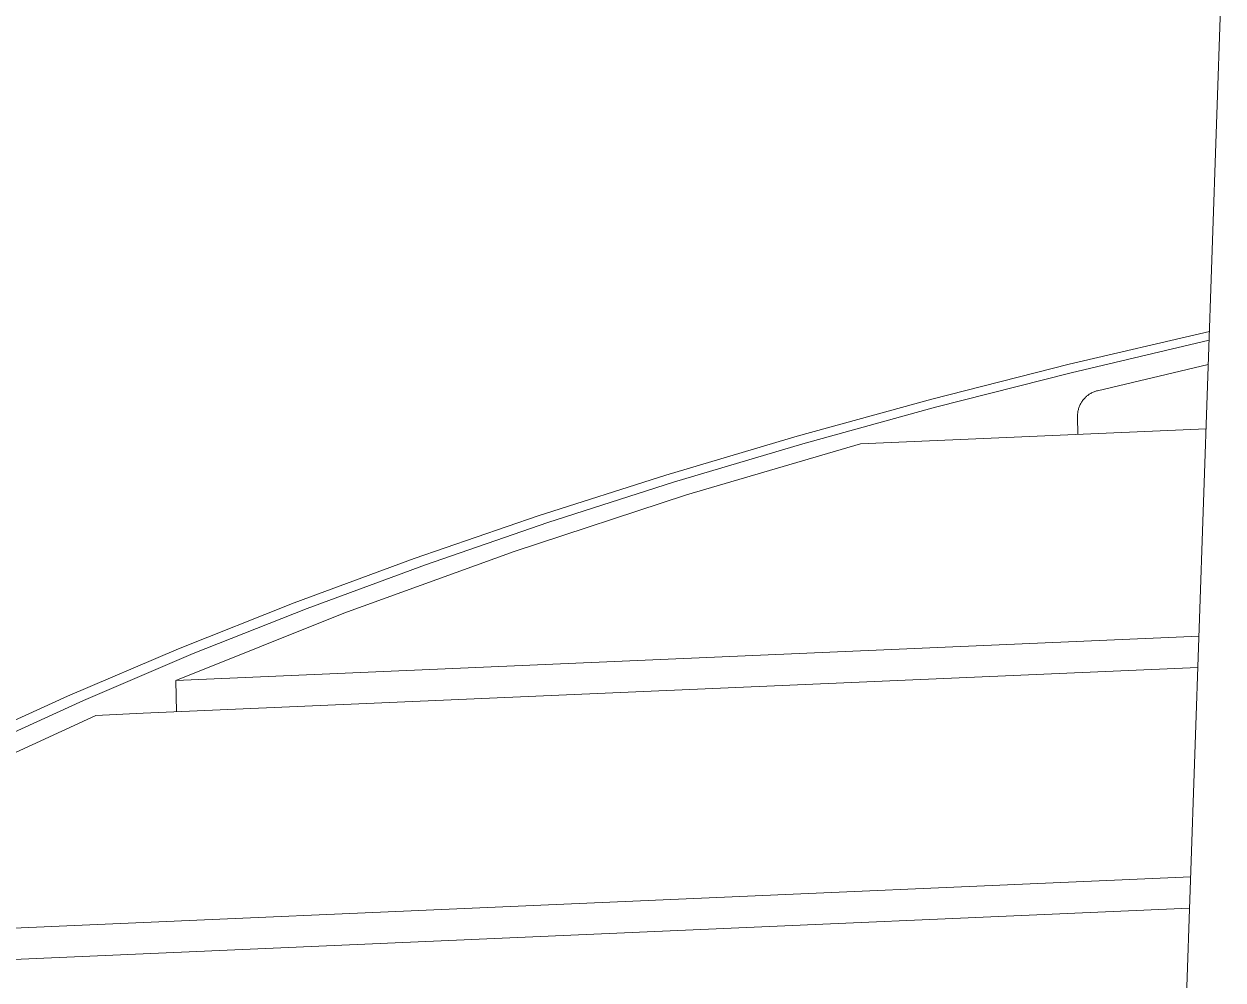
# Model space of a CAD drawing. Header units: millimetres. Extents: x 492 to 7139, y 278 to 5201.
# Drawn here: x 6087.1 to 6255.8, y 2981.4 to 3116 of the extents above; entities that cross this region are included whole.
import ezdxf

# ---------------------------------------------------------------- set-up
doc = ezdxf.new("R2010")
doc.units = ezdxf.units.MM
doc.layers.add('ZANO_R', color=7, linetype='Continuous', lineweight=0)

msp = doc.modelspace()

# ---------------------------------------------------------------- linework, layer by layer
at = {"layer": 'ZANO_R'}
for p, q in [((6246.67, 2861.2), (6255.85, 3128.16)), ((6234.2, 3068.07), (6253.94, 3072.69)), ((6234.45, 3066.88), (6253.9, 3071.46)), ((6214.84, 3063.15), (6234.2, 3068.07)), ((6238.18, 3064.35), (6253.78, 3068.05)), ((6215.38, 3062.01), (6234.45, 3066.88)), ((6236.8, 3063.69), (6236.91, 3063.76)), ((6236.91, 3063.76), (6237.01, 3063.84)), ((6237.01, 3063.84), (6237.12, 3063.9)), ((6237.12, 3063.9), (6237.23, 3063.97)), ((6237.23, 3063.97), (6237.34, 3064.03)), ((6237.34, 3064.03), (6237.46, 3064.09)), ((6237.46, 3064.09), (6237.57, 3064.14)), ((6237.57, 3064.14), (6237.69, 3064.19)), ((6237.69, 3064.19), (6237.81, 3064.24)), ((6237.81, 3064.24), (6237.93, 3064.28)), ((6237.93, 3064.28), (6238.05, 3064.31)), ((6238.05, 3064.31), (6238.18, 3064.35)), ((6195.89, 3057.94), (6214.84, 3063.15)), ((6196.71, 3056.87), (6215.38, 3062.01)), ((6235.56, 3061.94), (6235.6, 3062.06)), ((6235.6, 3062.06), (6235.65, 3062.18)), ((6235.65, 3062.18), (6235.7, 3062.3)), ((6235.7, 3062.3), (6235.76, 3062.41)), ((6235.76, 3062.41), (6235.81, 3062.53)), ((6235.81, 3062.53), (6235.88, 3062.64)), ((6235.88, 3062.64), (6235.94, 3062.75)), ((6235.94, 3062.75), (6236.02, 3062.85)), ((6236.02, 3062.85), (6236.09, 3062.96)), ((6236.09, 3062.96), (6236.17, 3063.06)), ((6236.17, 3063.06), (6236.25, 3063.16)), ((6236.25, 3063.16), (6236.33, 3063.25)), ((6236.33, 3063.25), (6236.42, 3063.35)), ((6236.42, 3063.35), (6236.51, 3063.44)), ((6236.51, 3063.44), (6236.61, 3063.52)), ((6236.61, 3063.52), (6236.7, 3063.61)), ((6236.7, 3063.61), (6236.8, 3063.69)), ((6235.37, 3060.94), (6235.38, 3061.07)), ((6235.37, 3060.81), (6235.37, 3060.94)), ((6235.37, 3060.68), (6235.37, 3060.81)), ((6235.42, 3058.2), (6235.37, 3060.68)), ((6235.38, 3061.07), (6235.39, 3061.19)), ((6235.39, 3061.19), (6235.41, 3061.32)), ((6235.41, 3061.32), (6235.43, 3061.45)), ((6235.43, 3061.45), (6235.46, 3061.57)), ((6235.46, 3061.57), (6235.49, 3061.7)), ((6235.49, 3061.7), (6235.52, 3061.82)), ((6235.52, 3061.82), (6235.56, 3061.94)), ((6253.47, 3058.98), (6204.8, 3056.87)), ((6177.41, 3052.46), (6195.89, 3057.94)), ((6178.5, 3051.45), (6196.71, 3056.87)), ((6204.8, 3056.87), (6180.32, 3049.68)), ((6159.43, 3046.71), (6177.41, 3052.46)), ((6160.78, 3045.77), (6178.5, 3051.45)), ((6180.32, 3049.68), (6156.07, 3041.72)), ((6141.98, 3040.71), (6159.43, 3046.71)), ((6143.58, 3039.85), (6160.78, 3045.77)), ((6125.1, 3034.48), (6141.98, 3040.71)), ((6156.07, 3041.72), (6132.1, 3033)), ((6126.94, 3033.7), (6143.58, 3039.85)), ((6108.82, 3028.01), (6125.1, 3034.48)), ((6110.88, 3027.32), (6126.94, 3033.7)), ((6132.1, 3033), (6108.41, 3023.52)), ((6108.41, 3023.52), (6252.47, 3029.78)), ((6093.17, 3021.34), (6108.82, 3028.01)), ((6095.44, 3020.74), (6110.88, 3027.32)), ((6252.31, 3025.38), (6103.85, 3018.93)), ((6108.52, 3019.13), (6108.41, 3023.52)), ((6078.17, 3014.47), (6093.17, 3021.34)), ((6080.64, 3013.97), (6095.44, 3020.74)), ((6097.17, 3018.63), (6081.46, 3011.39)), ((6103.85, 3018.93), (6097.17, 3018.63)), ((6041.73, 2986.76), (6251.3, 2995.9)), ((6251.15, 2991.46), (6028.46, 2981.74))]:
    msp.add_line(p, q, dxfattribs=at)

doc.saveas('drawing.dxf')
